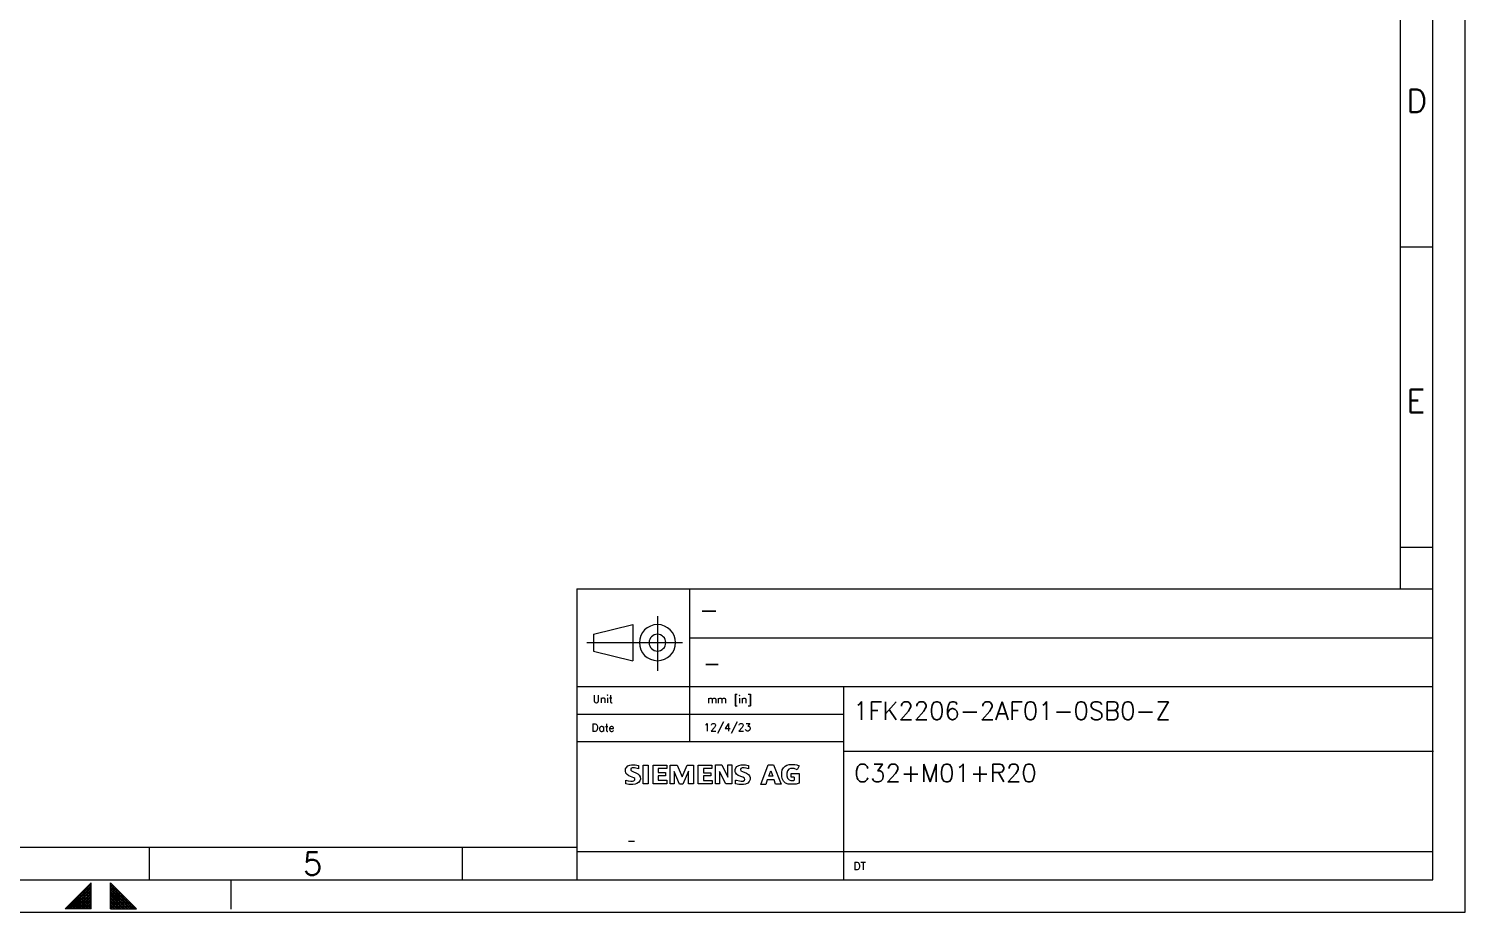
# Model space of a CAD drawing. Extents: x 0 to 1161, y 0 to 821.
# Drawn here: x 550 to 1161, y 0 to 376 of the extents above; entities that cross this region are included whole.
import ezdxf
from ezdxf.enums import TextEntityAlignment as Align

# ---------------------------------------------------------------- set-up
doc = ezdxf.new("R2010")
doc.units = 0
doc.header["$LTSCALE"] = 13.83
doc.header["$MEASUREMENT"] = 0
doc.layers.add('90000_FRAME', color=7, linetype='CONTINUOUS')
doc.layers.add('91000_TIP', color=7, linetype='CONTINUOUS')
doc.styles.add('SEACAD_TXT_SHX', font='txt.shx', dxfattribs={"height": 0.2})

msp = doc.modelspace()

# ---------------------------------------------------------------- linework, layer by layer
at = {"layer": '90000_FRAME', "color": 7, "linetype": 'CONTINUOUS', "lineweight": 13}
for p, q in [((1161.32268, 0), (1161.32268, 821.221038)), ((1147.49741, 13.82527), (1147.49741, 807.395768)), ((1133.67214, 793.570498), (1133.67214, 137.511174)), ((1133.67214, 282.920325), (1147.49741, 282.920325)), ((1147.49741, 13.82527), (1147.49741, 240.559709)), ((1133.67214, 155.257782), (1147.49741, 155.257782)), ((783.308111, 137.511174), (783.308111, 13.82527)), ((783.308111, 137.511174), (1147.49741, 137.511174)), ((831.166903, 137.511174), (831.166903, 72.555028)), ((831.166903, 116.729279), (1147.49741, 116.729279)), ((783.308111, 95.947385), (896.817614, 95.947385)), ((896.817614, 13.82527), (896.817614, 95.947385)), ((896.817615, 95.947385), (1147.49741, 95.947385)), ((783.308111, 84.251206), (896.817614, 84.251206)), ((783.308111, 72.555028), (896.817614, 72.555028)), ((897.179552, 68.459536), (1147.859347, 68.459536)), ((803.984569, 61.004581), (804.323855, 61.604855)), ((804.323855, 61.604855), (804.950228, 62.257328)), ((804.950228, 62.257328), (805.785394, 62.570514)), ((805.785394, 62.570514), (806.463963, 62.674909)), ((806.75105, 61.369964), (806.28127, 61.056777)), ((806.463963, 62.674909), (808.108194, 62.674909)), ((807.716709, 61.369964), (806.75105, 61.369964)), ((808.369182, 61.265569), (807.716709, 61.369964)), ((808.108194, 62.674909), (809.517534, 62.387821)), ((809.517534, 60.926283), (808.369182, 61.265569)), ((809.517534, 62.387821), (809.517534, 60.926283)), ((811.42275, 62.596613), (813.667255, 62.596613)), ((811.42275, 54.532057), (811.42275, 62.596613)), ((813.667255, 62.596613), (813.667255, 54.532057)), ((815.702968, 54.584256), (815.702968, 62.596613)), ((815.702968, 62.596613), (821.523019, 62.596613)), ((817.895274, 61.187274), (817.895274, 59.412549)), ((821.523019, 61.187274), (817.895274, 61.187274)), ((821.523019, 62.596613), (821.523019, 61.187274)), ((822.984555, 54.565987), (823.010654, 62.570514)), ((823.010654, 62.570514), (825.985927, 62.570514)), ((825.985927, 62.570514), (827.995541, 57.559528)), ((827.995541, 57.559528), (830.135648, 62.570514)), ((830.135648, 62.570514), (832.928228, 62.570514)), ((832.928228, 62.570514), (832.928228, 54.565987)), ((834.885646, 54.545108), (834.906525, 62.562683)), ((834.906525, 62.562683), (840.752673, 62.562683)), ((840.752673, 61.184664), (837.140589, 61.184664)), ((837.140589, 61.184664), (837.140589, 59.326423)), ((840.752673, 62.562683), (840.752673, 61.184664)), ((842.245053, 62.611014), (844.875819, 62.611014)), ((842.245053, 54.551678), (842.245053, 62.611014)), ((844.875819, 62.611014), (847.527467, 57.370357)), ((847.527467, 62.611014), (849.239553, 62.611014)), ((847.527467, 57.370357), (847.527467, 62.611014)), ((849.239553, 62.611014), (849.239553, 54.551678)), ((850.638454, 60.669257), (850.930762, 61.441783)), ((850.930762, 61.441783), (851.369222, 61.942883)), ((851.369222, 61.942883), (852.141748, 62.423101)), ((852.141748, 62.423101), (853.123066, 62.652772)), ((853.624165, 61.379146), (852.997792, 61.086839)), ((853.123066, 62.652772), (854.960427, 62.652772)), ((854.45933, 61.379146), (853.624165, 61.379146)), ((855.315372, 61.232991), (854.45933, 61.379146)), ((854.960427, 62.652772), (855.649437, 62.548374)), ((856.254932, 60.919805), (855.315372, 61.232991)), ((855.649437, 62.548374), (856.254932, 62.339585)), ((856.254932, 62.339585), (856.254932, 60.919805)), ((861.558225, 54.363767), (864.690091, 62.69453)), ((864.690091, 62.69453), (866.882397, 62.69453)), ((866.882397, 62.69453), (870.160416, 54.405525)), ((870.682394, 60.481344), (871.204373, 61.379146)), ((871.204373, 61.379146), (871.893383, 62.068156)), ((871.893383, 62.068156), (872.665909, 62.527495)), ((872.665909, 62.527495), (873.58459, 62.840682)), ((874.210963, 61.170354), (873.480195, 60.81541)), ((873.58459, 62.840682), (876.027446, 62.840682)), ((875.317557, 61.170354), (874.210963, 61.170354)), ((875.756017, 61.086839), (875.317557, 61.170354)), ((876.027446, 62.840682), (876.904369, 62.69453)), ((876.904369, 62.69453), (877.82305, 62.276948)), ((877.82305, 62.276948), (877.0714, 60.585739)), ((803.880175, 60.091121), (803.984569, 61.004581)), ((804.115063, 59.17766), (803.880175, 60.091121)), ((804.036768, 56.150189), (805.132921, 55.941397)), ((804.036768, 54.610355), (804.036768, 56.150189)), ((804.715337, 58.499088), (804.115063, 59.17766)), ((805.36781, 58.055408), (804.715337, 58.499088)), ((805.132921, 55.941397), (806.150776, 55.784803)), ((807.560116, 57.089749), (805.36781, 58.055408)), ((806.28127, 61.056777), (806.150776, 60.74359)), ((806.150776, 60.74359), (806.150776, 60.352109)), ((806.150776, 60.352109), (806.490062, 60.065021)), ((806.150776, 55.784803), (806.985941, 55.784803)), ((806.490062, 60.065021), (809.178248, 58.838374)), ((806.985941, 55.784803), (807.50792, 55.941397)), ((807.50792, 55.941397), (807.925501, 56.306782)), ((807.925501, 56.802661), (807.560116, 57.089749)), ((807.925501, 56.306782), (807.925501, 56.802661)), ((809.439236, 55.15843), (808.760664, 54.68865)), ((809.178248, 58.838374), (809.804621, 58.290296)), ((810.01341, 55.915297), (809.439236, 55.15843)), ((809.804621, 58.290296), (810.143907, 57.637824)), ((810.274401, 56.593869), (810.01341, 55.915297)), ((810.143907, 57.637824), (810.274401, 56.593869)), ((817.895274, 59.412549), (821.02714, 59.412549)), ((821.02714, 58.003209), (817.895274, 58.003209)), ((817.895274, 58.003209), (817.895274, 56.09799)), ((817.895274, 56.09799), (821.575215, 56.09799)), ((821.02714, 59.412549), (821.02714, 58.003209)), ((821.575215, 56.09799), (821.575215, 54.584256)), ((824.696643, 59.848401), (824.696643, 54.565987)), ((826.930707, 54.46159), (824.696643, 59.848401)), ((830.730704, 59.973675), (828.329606, 54.46159)), ((830.730704, 54.565987), (830.730704, 59.973675)), ((840.251576, 58.052797), (837.098831, 58.052797)), ((837.098831, 58.052797), (837.098831, 56.006644)), ((837.098831, 56.006644), (840.85707, 56.006644)), ((837.140589, 59.326423), (840.251576, 59.326423)), ((840.251576, 59.326423), (840.251576, 58.052797)), ((840.85707, 56.006644), (840.85707, 54.545108)), ((846.671423, 54.551678), (843.91538, 59.813213)), ((843.91538, 59.813213), (843.91538, 54.551678)), ((850.638454, 59.729698), (850.638454, 60.669257)), ((850.72197, 59.395632), (850.638454, 59.729698)), ((851.243949, 58.664862), (850.72197, 59.395632)), ((850.805486, 54.656075), (850.805486, 56.159369)), ((850.805486, 56.159369), (851.181309, 56.13849)), ((851.181309, 56.13849), (852.496692, 55.846182)), ((851.932959, 58.163765), (851.243949, 58.664862)), ((853.812078, 57.412115), (851.932959, 58.163765)), ((852.496692, 55.846182), (853.143947, 55.762666)), ((852.997792, 61.086839), (852.85164, 60.669257)), ((852.85164, 60.669257), (852.997792, 60.168158)), ((852.997792, 60.168158), (853.749439, 59.792334)), ((853.143947, 55.762666), (853.958231, 55.762666)), ((853.749439, 59.792334), (855.440648, 59.103324)), ((854.563725, 56.994534), (853.812078, 57.412115)), ((853.958231, 55.762666), (854.542846, 56.13849)), ((854.542846, 56.13849), (854.730759, 56.472555)), ((854.730759, 56.472555), (854.563725, 56.994534)), ((855.440648, 59.103324), (856.234053, 58.539588)), ((856.568118, 55.532995), (855.983506, 54.906622)), ((856.234053, 58.539588), (856.756031, 57.975852)), ((856.943944, 56.430797), (856.568118, 55.532995)), ((856.756031, 57.975852), (856.943944, 57.349478)), ((856.943944, 57.349478), (856.943944, 56.430797)), ((864.293389, 56.326403), (863.625258, 54.363767)), ((867.174705, 56.326403), (864.293389, 56.326403)), ((864.933808, 57.899403), (865.729008, 60.099457)), ((866.603727, 57.899403), (864.933808, 57.899403)), ((865.729008, 60.099457), (866.603727, 57.899403)), ((867.738441, 54.405525), (867.174705, 56.326403)), ((870.431845, 59.353872), (870.682394, 60.481344)), ((870.431845, 57.704423), (870.431845, 59.353872)), ((870.640637, 56.890139), (870.431845, 57.704423)), ((871.204373, 55.741787), (870.640637, 56.890139)), ((872.081293, 54.864864), (871.204373, 55.741787)), ((872.874701, 60.1264), (872.561514, 59.165961)), ((872.561514, 59.165961), (872.561514, 57.934094)), ((872.561514, 57.934094), (872.958216, 57.036292)), ((873.480195, 60.81541), (872.874701, 60.1264)), ((872.958216, 57.036292), (873.647226, 56.305524)), ((873.647226, 56.305524), (874.2736, 55.992337)), ((874.2736, 55.992337), (875.547225, 55.992337)), ((874.419755, 57.370357), (874.419755, 59.061564)), ((874.419755, 59.061564), (877.802168, 59.061564)), ((875.776896, 57.370357), (874.419755, 57.370357)), ((875.547225, 55.992337), (875.756017, 56.117611)), ((877.0714, 60.585739), (875.756017, 61.086839)), ((875.776896, 57.370357), (875.756017, 56.117611)), ((877.802168, 59.061564), (877.802168, 54.864864)), ((805.420008, 54.349364), (804.036768, 54.610355)), ((807.090336, 54.349364), (805.420008, 54.349364)), ((808.003796, 54.427662), (807.090336, 54.349364)), ((808.760664, 54.68865), (808.003796, 54.427662)), ((813.667255, 54.532057), (811.42275, 54.532057)), ((821.575215, 54.584256), (815.702968, 54.584256)), ((824.696643, 54.565987), (822.984555, 54.565987)), ((828.329606, 54.46159), (826.930707, 54.46159)), ((832.928228, 54.565987), (830.730704, 54.565987)), ((840.85707, 54.545108), (834.885646, 54.545108)), ((843.91538, 54.551678), (842.245053, 54.551678)), ((849.239553, 54.551678), (846.671423, 54.551678)), ((851.473617, 54.426404), (850.805486, 54.656075)), ((852.246145, 54.342889), (851.473617, 54.426404)), ((854.125265, 54.342889), (852.246145, 54.342889)), ((855.002185, 54.468162), (854.125265, 54.342889)), ((855.983506, 54.906622), (855.002185, 54.468162)), ((863.625258, 54.363767), (861.558225, 54.363767)), ((870.160416, 54.405525), (867.738441, 54.405525)), ((873.187887, 54.468162), (872.081293, 54.864864)), ((876.528543, 54.468162), (873.187887, 54.468162)), ((877.802168, 54.864864), (876.528543, 54.468162)), ((69.12635, 27.65054), (783.308111, 27.65054)), ((601.454546, 13.82527), (601.454546, 27.65054)), ((734.536594, 13.825271), (734.536594, 27.650541)), ((783.308111, 25.770314), (1147.49741, 25.770314)), ((55.30108, 13.82527), (1147.49741, 13.82527)), ((576.513759, 12.442743), (565.453543, 1.382527)), ((576.513759, 1.382527), (576.513759, 12.442743)), ((584.808921, 1.382527), (584.808921, 12.442743)), ((595.869137, 1.382527), (584.808921, 12.442743)), ((635.96242, 13.82527), (635.96242, 1.271925)), ((649.78769, 13.82527), (1147.49741, 13.82527)), ((576.513759, 11.060216), (566.83607, 1.382527)), ((576.513759, 9.677689), (568.218597, 1.382527)), ((576.513759, 8.295162), (569.601124, 1.382527)), ((575.131232, 1.382527), (570.292388, 6.221372)), ((570.983651, 1.382527), (570.983651, 6.912635)), ((576.513759, 6.912635), (570.983651, 6.912635)), ((576.513759, 6.912635), (570.983651, 1.382527)), ((576.513759, 1.382527), (570.983651, 6.912635)), ((576.513759, 2.765054), (571.674915, 7.603899)), ((572.366178, 1.382527), (572.366178, 8.295162)), ((576.513759, 8.295162), (572.366178, 8.295162)), ((576.513759, 4.147581), (572.366178, 8.295162)), ((576.513759, 5.530108), (573.057441, 8.986426)), ((573.748705, 1.382527), (573.748705, 9.677689)), ((576.513759, 6.912635), (573.748705, 9.677689)), ((576.513759, 9.677689), (573.748705, 9.677689)), ((576.513759, 8.295162), (574.439969, 10.368953)), ((575.131232, 1.382527), (575.131232, 11.060216)), ((576.513759, 9.677689), (575.131232, 11.060216)), ((576.513759, 11.060216), (575.131232, 11.060216)), ((576.513759, 11.060216), (575.822496, 11.75148)), ((584.808921, 11.060216), (585.500185, 11.75148)), ((594.48661, 1.382527), (584.808921, 11.060216)), ((586.191448, 11.060216), (584.808921, 11.060216)), ((584.808921, 9.677689), (586.191448, 11.060216)), ((584.808921, 8.295162), (586.882712, 10.368953)), ((593.104083, 1.382527), (584.808921, 9.677689)), ((587.573975, 9.677689), (584.808921, 9.677689)), ((584.808921, 6.912635), (587.573975, 9.677689)), ((584.808921, 5.530108), (588.265239, 8.986426)), ((584.808921, 8.295162), (588.956502, 8.295162)), ((591.721556, 1.382527), (584.808921, 8.295162)), ((584.808921, 4.147581), (588.956502, 8.295162)), ((584.808921, 2.765054), (589.647765, 7.603899)), ((584.808921, 6.912635), (590.339029, 6.912635)), ((590.339029, 1.382527), (584.808921, 6.912635)), ((584.808921, 1.382527), (590.339029, 6.912635)), ((586.191448, 1.382527), (586.191448, 11.060216)), ((586.191448, 1.382527), (591.030292, 6.221372)), ((587.573975, 1.382527), (587.573975, 9.677689)), ((588.956502, 1.382527), (588.956502, 8.295162)), ((590.339029, 1.382527), (590.339029, 6.912635)), ((0, 0), (1161.32268, 0)), ((576.513759, 1.382527), (565.453543, 1.382527)), ((566.83607, 1.382527), (566.144807, 2.073791)), ((576.513759, 2.765054), (566.83607, 2.765054)), ((566.83607, 1.382527), (566.83607, 2.765054)), ((568.218597, 1.382527), (566.83607, 2.765054)), ((569.601124, 1.382527), (567.527334, 3.456317)), ((576.513759, 4.147581), (568.218597, 4.147581)), ((570.983651, 1.382527), (568.218597, 4.147581)), ((568.218597, 1.382527), (568.218597, 4.147581)), ((572.366178, 1.382527), (568.909861, 4.838845)), ((569.601124, 1.382527), (569.601124, 5.530108)), ((576.513759, 5.530108), (569.601124, 5.530108)), ((573.748705, 1.382527), (569.601124, 5.530108)), ((576.513759, 5.530108), (572.366178, 1.382527)), ((576.513759, 4.147581), (573.748705, 1.382527)), ((576.513759, 2.765054), (575.131232, 1.382527)), ((584.808921, 5.530108), (591.721556, 5.530108)), ((588.956502, 1.382527), (584.808921, 5.530108)), ((584.808921, 4.147581), (593.104083, 4.147581)), ((584.808921, 4.147581), (587.573975, 1.382527)), ((584.808921, 2.765054), (594.48661, 2.765054)), ((584.808921, 2.765054), (586.191448, 1.382527)), ((584.808921, 1.382527), (595.869137, 1.382527)), ((587.573975, 1.382527), (591.721556, 5.530108)), ((588.956502, 1.382527), (592.41282, 4.838845)), ((590.339029, 1.382527), (593.104083, 4.147581)), ((591.721556, 1.382527), (591.721556, 5.530108)), ((591.721556, 1.382527), (593.795347, 3.456317)), ((593.104083, 4.147581), (593.104083, 1.382527)), ((593.104083, 1.382527), (594.48661, 2.765054)), ((594.48661, 2.765054), (594.48661, 1.382527)), ((594.48661, 1.382527), (595.177874, 2.073791))]:
    msp.add_line(p, q, dxfattribs=at)
at = {"layer": '91000_TIP', "color": 7, "linetype": 'CONTINUOUS', "lineweight": 13}
for p, q in [((790.284245, 118.186989), (807.103516, 122.294615)), ((807.103516, 122.294615), (807.103516, 106.954814)), ((817.528405, 125.912384), (817.528405, 102.640722)), ((790.284245, 118.186989), (790.284245, 111.062468)), ((787.462895, 114.624715), (828.226703, 114.624715)), ((790.284245, 111.062468), (807.103516, 106.954814))]:
    msp.add_line(p, q, dxfattribs=at)
for radius, start, end in [(7.6699, 0, 180), (3.562274, 0, 180), (7.6699, 180, 0), (3.562274, 180, 0)]:
    msp.add_arc((817.528405, 114.624715), radius, start, end, dxfattribs=at)

# ---------------------------------------------------------------- texts
at = {"layer": '90000_FRAME', "color": 7, "linetype": 'CONTINUOUS', "lineweight": 13, "style": 'SEACAD_TXT_SHX'}
for s, height, p in [('D', 9.677689, (1136.311836, 349.883791)), ('E', 9.677689, (1136.311836, 222.221248)), ('-', 7.620228, (835.276967, 132.4266)), ('-', 6.912635, (836.884426, 109.233123)), ('Unit', 3.265812, (789.997596, 92.269182)), ('mm [in]', 3.265812, (838.689987, 92.117237)), ('1FK2206-2AF01-0SB0-Z', 7.620228, (900.843426, 89.475339)), ('Date', 3.265812, (789.504828, 80.120213)), ('12/4/23', 3.265812, (837.231499, 80.318322)), ('C32+M01+R20', 7.620228, (901.216759, 63.000566)), ('5', 9.677689, (666.625331, 25.493916)), ('-', 3.318065, (804.698832, 32.160904)), ('DT', 3.318065, (901.007562, 21.302767))]:
    msp.add_text(s, height=height, dxfattribs=at).set_placement(p, align=Align.TOP_LEFT)

doc.saveas('drawing.dxf')
